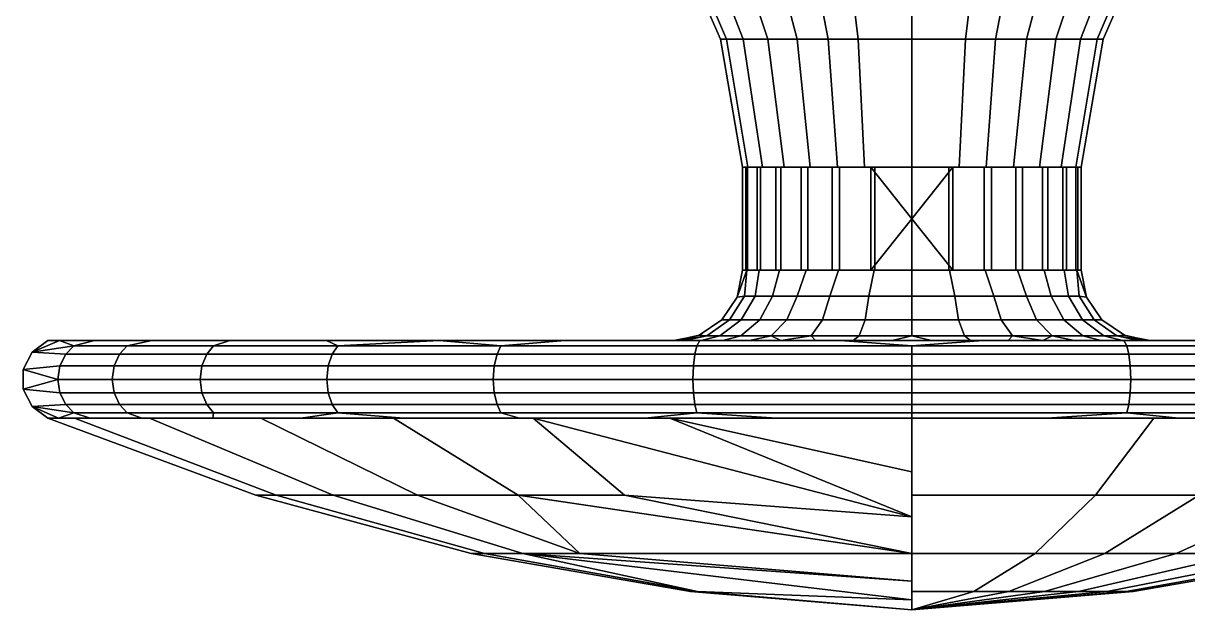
# Model space of a CAD drawing. Extents: x -16 to 16, y -20.9 to 0.1.
# Drawn here: x -15.99 to 4.96, y -20.95 to -10.41 of the extents above; entities that cross this region are included whole.
import ezdxf

# ---------------------------------------------------------------- set-up
doc = ezdxf.new("R2010")
doc.units = 0
doc.header["$MEASUREMENT"] = 0
doc.layers.add('PUXADOR', color=7, linetype='CONTINUOUS')

msp = doc.modelspace()

# ---------------------------------------------------------------- linework, layer by layer
at = {"layer": 'PUXADOR'}
for points in [[(-3.44, -10.693), (-4.411, -8.489), (-4.275, -8.489, -1.086), (-3.334, -10.693, -0.847)], [(-3.334, -10.693, 0.847), (-4.275, -8.489, 1.086), (-4.411, -8.489), (-3.44, -10.693)], [(-3.334, -10.693, -0.847), (-4.275, -8.489, -1.086), (-3.892, -8.489, -2.076), (-3.035, -10.693, -1.619)], [(-3.035, -10.693, 1.619), (-3.892, -8.489, 2.076), (-4.275, -8.489, 1.086), (-3.334, -10.693, 0.847)], [(-3.035, -10.693, -1.619), (-3.892, -8.489, -2.076), (-3.323, -8.489, -2.9), (-2.592, -10.693, -2.262)], [(-2.592, -10.693, 2.262), (-3.323, -8.489, 2.9), (-3.892, -8.489, 2.076), (-3.035, -10.693, 1.619)], [(-2.592, -10.693, -2.262), (-3.323, -8.489, -2.9), (-2.646, -8.489, -3.528), (-2.064, -10.693, -2.752)], [(-2.064, -10.693, 2.752), (-2.646, -8.489, 3.528), (-3.323, -8.489, 2.9), (-2.592, -10.693, 2.262)], [(-2.064, -10.693, -2.752), (-2.646, -8.489, -3.528), (-1.933, -8.489, -3.965), (-1.507, -10.693, -3.092)], [(-1.507, -10.693, 3.092), (-1.933, -8.489, 3.965), (-2.646, -8.489, 3.528), (-2.064, -10.693, 2.752)], [(-1.507, -10.693, -3.092), (-1.933, -8.489, -3.965), (-1.235, -8.489, -4.234), (-0.963, -10.693, -3.302)], [(-0.963, -10.693, 3.302), (-1.235, -8.489, 4.234), (-1.933, -8.489, 3.965), (-1.507, -10.693, 3.092)], [(-0.963, -10.693, -3.302), (-1.235, -8.489, -4.234), (0, -8.489, -4.411), (0, -10.693, -3.44)], [(0, -10.693, 3.44), (0, -8.489, 4.411), (-1.235, -8.489, 4.234), (-0.963, -10.693, 3.302)], [(0.963, -10.693, 3.302), (1.235, -8.489, 4.234), (0, -8.489, 4.411), (0, -10.693, 3.44)], [(0, -10.693, -3.44), (0, -8.489, -4.411), (1.235, -8.489, -4.234), (0.963, -10.693, -3.302)], [(1.507, -10.693, 3.092), (1.933, -8.489, 3.965), (1.235, -8.489, 4.234), (0.963, -10.693, 3.302)], [(0.963, -10.693, -3.302), (1.235, -8.489, -4.234), (1.933, -8.489, -3.965), (1.507, -10.693, -3.092)], [(2.064, -10.693, 2.752), (2.646, -8.489, 3.528), (1.933, -8.489, 3.965), (1.507, -10.693, 3.092)], [(1.507, -10.693, -3.092), (1.933, -8.489, -3.965), (2.646, -8.489, -3.528), (2.064, -10.693, -2.752)], [(2.592, -10.693, 2.262), (3.323, -8.489, 2.9), (2.646, -8.489, 3.528), (2.064, -10.693, 2.752)], [(2.064, -10.693, -2.752), (2.646, -8.489, -3.528), (3.323, -8.489, -2.9), (2.592, -10.693, -2.262)], [(3.035, -10.693, 1.619), (3.892, -8.489, 2.076), (3.323, -8.489, 2.9), (2.592, -10.693, 2.262)], [(2.592, -10.693, -2.262), (3.323, -8.489, -2.9), (3.892, -8.489, -2.076), (3.035, -10.693, -1.619)], [(3.334, -10.693, 0.847), (4.275, -8.489, 1.086), (3.892, -8.489, 2.076), (3.035, -10.693, 1.619)], [(3.035, -10.693, -1.619), (3.892, -8.489, -2.076), (4.275, -8.489, -1.086), (3.334, -10.693, -0.847)], [(3.44, -10.693), (4.411, -8.489), (4.275, -8.489, 1.086), (3.334, -10.693, 0.847)], [(3.334, -10.693, -0.847), (4.275, -8.489, -1.086), (4.411, -8.489), (3.44, -10.693)], [(-3.046, -12.996), (-3.44, -10.693), (-3.334, -10.693, -0.847), (-2.952, -12.996, -0.75)], [(-2.952, -12.996, 0.75), (-3.334, -10.693, 0.847), (-3.44, -10.693), (-3.046, -12.996)], [(-2.952, -12.996, -0.75), (-3.334, -10.693, -0.847), (-3.035, -10.693, -1.619), (-2.687, -12.996, -1.433)], [(-2.687, -12.996, 1.433), (-3.035, -10.693, 1.619), (-3.334, -10.693, 0.847), (-2.952, -12.996, 0.75)], [(-2.687, -12.996, -1.433), (-3.035, -10.693, -1.619), (-2.592, -10.693, -2.262), (-2.295, -12.996, -2.003)], [(-2.295, -12.996, 2.003), (-2.592, -10.693, 2.262), (-3.035, -10.693, 1.619), (-2.687, -12.996, 1.433)], [(-2.295, -12.996, -2.003), (-2.592, -10.693, -2.262), (-2.064, -10.693, -2.752), (-1.827, -12.996, -2.436)], [(-1.827, -12.996, 2.436), (-2.064, -10.693, 2.752), (-2.592, -10.693, 2.262), (-2.295, -12.996, 2.003)], [(-1.827, -12.996, -2.436), (-2.064, -10.693, -2.752), (-1.507, -10.693, -3.092), (-1.335, -12.996, -2.738)], [(-1.335, -12.996, 2.738), (-1.507, -10.693, 3.092), (-2.064, -10.693, 2.752), (-1.827, -12.996, 2.436)], [(-1.335, -12.996, -2.738), (-1.507, -10.693, -3.092), (-0.963, -10.693, -3.302), (-0.853, -12.996, -2.924)], [(-0.853, -12.996, 2.924), (-0.963, -10.693, 3.302), (-1.507, -10.693, 3.092), (-1.335, -12.996, 2.738)], [(-0.853, -12.996, -2.924), (-0.963, -10.693, -3.302), (0, -10.693, -3.44), (0, -12.996, -3.046)], [(0, -12.996, 3.046), (0, -10.693, 3.44), (-0.963, -10.693, 3.302), (-0.853, -12.996, 2.924)], [(0.853, -12.996, 2.924), (0.963, -10.693, 3.302), (0, -10.693, 3.44), (0, -12.996, 3.046)], [(0, -12.996, -3.046), (0, -10.693, -3.44), (0.963, -10.693, -3.302), (0.853, -12.996, -2.924)], [(1.335, -12.996, 2.738), (1.507, -10.693, 3.092), (0.963, -10.693, 3.302), (0.853, -12.996, 2.924)], [(0.853, -12.996, -2.924), (0.963, -10.693, -3.302), (1.507, -10.693, -3.092), (1.335, -12.996, -2.738)], [(1.827, -12.996, 2.436), (2.064, -10.693, 2.752), (1.507, -10.693, 3.092), (1.335, -12.996, 2.738)], [(1.335, -12.996, -2.738), (1.507, -10.693, -3.092), (2.064, -10.693, -2.752), (1.827, -12.996, -2.436)], [(2.295, -12.996, 2.003), (2.592, -10.693, 2.262), (2.064, -10.693, 2.752), (1.827, -12.996, 2.436)], [(1.827, -12.996, -2.436), (2.064, -10.693, -2.752), (2.592, -10.693, -2.262), (2.295, -12.996, -2.003)], [(2.687, -12.996, 1.433), (3.035, -10.693, 1.619), (2.592, -10.693, 2.262), (2.295, -12.996, 2.003)], [(2.295, -12.996, -2.003), (2.592, -10.693, -2.262), (3.035, -10.693, -1.619), (2.687, -12.996, -1.433)], [(2.952, -12.996, 0.75), (3.334, -10.693, 0.847), (3.035, -10.693, 1.619), (2.687, -12.996, 1.433)], [(2.687, -12.996, -1.433), (3.035, -10.693, -1.619), (3.334, -10.693, -0.847), (2.952, -12.996, -0.75)], [(3.046, -12.996), (3.44, -10.693), (3.334, -10.693, 0.847), (2.952, -12.996, 0.75)], [(2.952, -12.996, -0.75), (3.334, -10.693, -0.847), (3.44, -10.693), (3.046, -12.996)], [(-3.045, -12.996, -0.075), (-3.045, -14.848, -0.075), (-2.954, -14.848, -0.74), (-2.954, -12.996, -0.74)], [(-2.987, -12.996, 0.594), (-2.987, -14.848, 0.594), (-3.045, -14.848, -0.075), (-3.045, -12.996, -0.075)], [(-2.784, -12.996, 1.234), (-2.784, -14.848, 1.234), (-2.987, -14.848, 0.594), (-2.987, -12.996, 0.594)], [(-2.954, -12.996, -0.74), (-2.954, -14.848, -0.74), (-2.72, -14.848, -1.369), (-2.72, -12.996, -1.369)], [(-2.446, -12.996, 1.814), (-2.446, -14.848, 1.814), (-2.784, -14.848, 1.234), (-2.784, -12.996, 1.234)], [(-2.72, -12.996, -1.369), (-2.72, -14.848, -1.369), (-2.354, -14.848, -1.932), (-2.354, -12.996, -1.932)], [(-1.989, -12.996, 2.306), (-1.989, -14.848, 2.306), (-2.446, -14.848, 1.814), (-2.446, -12.996, 1.814)], [(-2.354, -12.996, -1.932), (-2.354, -14.848, -1.932), (-1.874, -14.848, -2.401), (-1.874, -12.996, -2.401)], [(-1.436, -12.996, 2.686), (-1.436, -14.848, 2.686), (-1.989, -14.848, 2.306), (-1.989, -12.996, 2.306)], [(-1.874, -12.996, -2.401), (-1.874, -14.848, -2.401), (-1.302, -14.848, -2.753), (-1.302, -12.996, -2.753)], [(-0.74, -12.996, 2.954), (-0.74, -14.848, 2.954), (-1.436, -14.848, 2.686), (-1.436, -12.996, 2.686)], [(-1.302, -12.996, -2.753), (-1.302, -14.848, -2.753), (-0.667, -14.848, -2.972), (-0.667, -12.996, -2.972)], [(0, -12.996, 3.046), (0, -13.922, 3.046), (-0.74, -12.996, 2.954)], [(-0.74, -14.848, 2.954), (-0.74, -12.996, 2.954), (0, -13.922, 3.046)], [(-0.667, -12.996, -2.972), (-0.667, -14.848, -2.972), (0, -14.848, -3.046), (0, -12.996, -3.046)], [(0, -12.996, -3.046), (0, -14.848, -3.046), (0.667, -14.848, -2.972), (0.667, -12.996, -2.972)], [(0.74, -12.996, 2.954), (0, -13.922, 3.046), (0, -12.996, 3.046)], [(0.74, -14.848, 2.954), (0, -13.922, 3.046), (0.74, -12.996, 2.954)], [(0.667, -12.996, -2.972), (0.667, -14.848, -2.972), (1.302, -14.848, -2.753), (1.302, -12.996, -2.753)], [(1.436, -12.996, 2.686), (1.436, -14.848, 2.686), (0.74, -14.848, 2.954), (0.74, -12.996, 2.954)], [(1.302, -12.996, -2.753), (1.302, -14.848, -2.753), (1.874, -14.848, -2.401), (1.874, -12.996, -2.401)], [(1.989, -12.996, 2.306), (1.989, -14.848, 2.306), (1.436, -14.848, 2.686), (1.436, -12.996, 2.686)], [(1.874, -12.996, -2.401), (1.874, -14.848, -2.401), (2.354, -14.848, -1.932), (2.354, -12.996, -1.932)], [(2.446, -12.996, 1.814), (2.446, -14.848, 1.814), (1.989, -14.848, 2.306), (1.989, -12.996, 2.306)], [(2.354, -12.996, -1.932), (2.354, -14.848, -1.932), (2.72, -14.848, -1.369), (2.72, -12.996, -1.369)], [(2.784, -12.996, 1.234), (2.784, -14.848, 1.234), (2.446, -14.848, 1.814), (2.446, -12.996, 1.814)], [(2.72, -12.996, -1.369), (2.72, -14.848, -1.369), (2.954, -14.848, -0.74), (2.954, -12.996, -0.74)], [(2.987, -12.996, 0.594), (2.987, -14.848, 0.594), (2.784, -14.848, 1.234), (2.784, -12.996, 1.234)], [(2.954, -12.996, -0.74), (2.954, -14.848, -0.74), (3.045, -14.848, -0.075), (3.045, -12.996, -0.075)], [(3.045, -12.996, -0.075), (3.045, -14.848, -0.075), (2.987, -14.848, 0.594), (2.987, -12.996, 0.594)], [(0, -13.922, 3.046), (0, -14.848, 3.046), (-0.74, -14.848, 2.954)], [(0, -13.922, 3.046), (0.74, -14.848, 2.954), (0, -14.848, 3.046)], [(-3.009, -15.313, 0.878), (-3.142, -15.332), (-2.969, -14.848, 0.678)], [(-3.046, -14.848), (-2.969, -14.848, 0.678), (-3.142, -15.332)], [(-2.969, -14.848, -0.678), (-2.969, -14.848, -0.678), (-3.142, -15.332), (-3.009, -15.313, -0.878)], [(-3.142, -15.332), (-3.142, -15.332), (-2.969, -14.848, -0.678), (-3.046, -14.848)], [(-2.817, -15.313, 1.374), (-3.009, -15.313, 0.878), (-2.969, -14.848, 0.678), (-2.744, -14.848, 1.321)], [(-2.744, -14.848, -1.321), (-2.969, -14.848, -0.678), (-3.009, -15.313, -0.878), (-2.817, -15.313, -1.374)], [(-2.508, -15.313, 1.881), (-2.817, -15.313, 1.374), (-2.744, -14.848, 1.321), (-2.381, -14.848, 1.899)], [(-2.381, -14.848, -1.899), (-2.744, -14.848, -1.321), (-2.817, -15.313, -1.374), (-2.508, -15.313, -1.881)], [(-2.061, -15.313, 2.362), (-2.508, -15.313, 1.881), (-2.381, -14.848, 1.899), (-1.899, -14.848, 2.381)], [(-1.899, -14.848, -2.381), (-2.381, -14.848, -1.899), (-2.508, -15.313, -1.881), (-2.061, -15.313, -2.362)], [(-1.899, -14.848, 2.381), (-1.321, -14.848, 2.744), (-1.475, -15.313, 2.766), (-2.061, -15.313, 2.362)], [(-2.061, -15.313, -2.362), (-1.475, -15.313, -2.766), (-1.321, -14.848, -2.744), (-1.899, -14.848, -2.381)], [(-0.772, -15.313, 3.038), (-1.475, -15.313, 2.766), (-1.321, -14.848, 2.744), (-0.678, -14.848, 2.969)], [(-0.678, -14.848, -2.969), (-1.321, -14.848, -2.744), (-1.475, -15.313, -2.766), (-0.772, -15.313, -3.038)], [(0, -15.313, 3.134), (-0.772, -15.313, 3.038), (-0.678, -14.848, 2.969), (0, -14.848, 3.046)], [(0, -14.848, -3.046), (-0.678, -14.848, -2.969), (-0.772, -15.313, -3.038), (0, -15.313, -3.134)], [(0.772, -15.313, 3.038), (0, -15.313, 3.134), (0, -14.848, 3.046), (0.678, -14.848, 2.969)], [(0.678, -14.848, -2.969), (0, -14.848, -3.046), (0, -15.313, -3.134), (0.772, -15.313, -3.038)], [(1.475, -15.313, 2.766), (0.772, -15.313, 3.038), (0.678, -14.848, 2.969), (1.321, -14.848, 2.744)], [(1.321, -14.848, -2.744), (0.678, -14.848, -2.969), (0.772, -15.313, -3.038), (1.475, -15.313, -2.766)], [(2.061, -15.313, 2.362), (1.475, -15.313, 2.766), (1.321, -14.848, 2.744), (1.899, -14.848, 2.381)], [(1.899, -14.848, -2.381), (1.321, -14.848, -2.744), (1.475, -15.313, -2.766), (2.061, -15.313, -2.362)], [(2.508, -15.313, 1.881), (2.061, -15.313, 2.362), (1.899, -14.848, 2.381), (2.381, -14.848, 1.899)], [(2.381, -14.848, -1.899), (1.899, -14.848, -2.381), (2.061, -15.313, -2.362), (2.508, -15.313, -1.881)], [(2.817, -15.313, 1.374), (2.508, -15.313, 1.881), (2.381, -14.848, 1.899), (2.744, -14.848, 1.321)], [(2.744, -14.848, -1.321), (2.381, -14.848, -1.899), (2.508, -15.313, -1.881), (2.817, -15.313, -1.374)], [(3.009, -15.313, 0.878), (2.817, -15.313, 1.374), (2.744, -14.848, 1.321), (2.969, -14.848, 0.678)], [(2.969, -14.848, -0.678), (2.744, -14.848, -1.321), (2.817, -15.313, -1.374), (3.009, -15.313, -0.878)], [(2.969, -14.848, 0.678), (3.046, -14.848), (3.142, -15.332)], [(3.009, -15.313, 0.878), (2.969, -14.848, 0.678), (3.142, -15.332)], [(3.142, -15.332), (3.142, -15.332), (3.046, -14.848), (2.969, -14.848, -0.678)], [(3.142, -15.332), (3.142, -15.332), (2.969, -14.848, -0.678), (3.009, -15.313, -0.878)], [(-3.416, -15.742), (-3.142, -15.332), (-3.009, -15.313, 0.878), (-3.279, -15.742, 0.956)], [(-3.279, -15.742, -0.956), (-3.009, -15.313, -0.878), (-3.142, -15.332), (-3.416, -15.742)], [(-2.817, -15.313, 1.374), (-3.071, -15.742, 1.497), (-3.279, -15.742, 0.956), (-3.009, -15.313, 0.878)], [(-3.009, -15.313, -0.878), (-3.279, -15.742, -0.956), (-3.071, -15.742, -1.497), (-2.817, -15.313, -1.374)], [(-2.508, -15.313, 1.881), (-2.733, -15.742, 2.05), (-3.071, -15.742, 1.497), (-2.817, -15.313, 1.374)], [(-2.817, -15.313, -1.374), (-3.071, -15.742, -1.497), (-2.733, -15.742, -2.05), (-2.508, -15.313, -1.881)], [(-2.061, -15.313, 2.362), (-2.246, -15.742, 2.574), (-2.733, -15.742, 2.05), (-2.508, -15.313, 1.881)], [(-2.508, -15.313, -1.881), (-2.733, -15.742, -2.05), (-2.246, -15.742, -2.574), (-2.061, -15.313, -2.362)], [(-1.475, -15.313, 2.766), (-1.608, -15.742, 3.014), (-2.246, -15.742, 2.574), (-2.061, -15.313, 2.362)], [(-2.061, -15.313, -2.362), (-2.246, -15.742, -2.574), (-1.608, -15.742, -3.014), (-1.475, -15.313, -2.766)], [(-0.772, -15.313, 3.038), (-0.841, -15.742, 3.311), (-1.608, -15.742, 3.014), (-1.475, -15.313, 2.766)], [(-1.475, -15.313, -2.766), (-1.608, -15.742, -3.014), (-0.841, -15.742, -3.311), (-0.772, -15.313, -3.038)], [(0, -15.313, 3.134), (0, -15.742, 3.416), (-0.841, -15.742, 3.311), (-0.772, -15.313, 3.038)], [(-0.772, -15.313, -3.038), (-0.841, -15.742, -3.311), (0, -15.742, -3.416), (0, -15.313, -3.134)], [(0.772, -15.313, 3.038), (0.841, -15.742, 3.311), (0, -15.742, 3.416), (0, -15.313, 3.134)], [(0, -15.313, -3.134), (0, -15.742, -3.416), (0.841, -15.742, -3.311), (0.772, -15.313, -3.038)], [(1.475, -15.313, 2.766), (1.608, -15.742, 3.014), (0.841, -15.742, 3.311), (0.772, -15.313, 3.038)], [(0.772, -15.313, -3.038), (0.841, -15.742, -3.311), (1.608, -15.742, -3.014), (1.475, -15.313, -2.766)], [(2.061, -15.313, 2.362), (2.246, -15.742, 2.574), (1.608, -15.742, 3.014), (1.475, -15.313, 2.766)], [(1.475, -15.313, -2.766), (1.608, -15.742, -3.014), (2.246, -15.742, -2.574), (2.061, -15.313, -2.362)], [(2.508, -15.313, 1.881), (2.733, -15.742, 2.05), (2.246, -15.742, 2.574), (2.061, -15.313, 2.362)], [(2.061, -15.313, -2.362), (2.246, -15.742, -2.574), (2.733, -15.742, -2.05), (2.508, -15.313, -1.881)], [(2.817, -15.313, 1.374), (3.071, -15.742, 1.497), (2.733, -15.742, 2.05), (2.508, -15.313, 1.881)], [(2.508, -15.313, -1.881), (2.733, -15.742, -2.05), (3.071, -15.742, -1.497), (2.817, -15.313, -1.374)], [(3.009, -15.313, 0.878), (3.279, -15.742, 0.956), (3.071, -15.742, 1.497), (2.817, -15.313, 1.374)], [(2.817, -15.313, -1.374), (3.071, -15.742, -1.497), (3.279, -15.742, -0.956), (3.009, -15.313, -0.878)], [(3.142, -15.332), (3.416, -15.742), (3.279, -15.742, 0.956), (3.009, -15.313, 0.878)], [(3.009, -15.313, -0.878), (3.279, -15.742, -0.956), (3.416, -15.742), (3.142, -15.332)], [(-3.826, -16.016), (-3.416, -15.742), (-3.279, -15.742, 0.956), (-3.691, -16.024, 1.077)], [(-3.691, -16.024, -1.077), (-3.279, -15.742, -0.956), (-3.416, -15.742), (-3.826, -16.016)], [(-3.071, -15.742, 1.497), (-3.456, -16.024, 1.685), (-3.691, -16.024, 1.077), (-3.279, -15.742, 0.956)], [(-3.279, -15.742, -0.956), (-3.691, -16.024, -1.077), (-3.456, -16.024, -1.685), (-3.071, -15.742, -1.497)], [(-2.733, -15.742, 2.05), (-3.076, -16.024, 2.307), (-3.456, -16.024, 1.685), (-3.071, -15.742, 1.497)], [(-3.071, -15.742, -1.497), (-3.456, -16.024, -1.685), (-3.076, -16.024, -2.307), (-2.733, -15.742, -2.05)], [(-2.246, -15.742, 2.574), (-2.528, -16.024, 2.897), (-3.076, -16.024, 2.307), (-2.733, -15.742, 2.05)], [(-2.733, -15.742, -2.05), (-3.076, -16.024, -2.307), (-2.528, -16.024, -2.897), (-2.246, -15.742, -2.574)], [(-1.608, -15.742, 3.014), (-1.809, -16.024, 3.392), (-2.528, -16.024, 2.897), (-2.246, -15.742, 2.574)], [(-2.246, -15.742, -2.574), (-2.528, -16.024, -2.897), (-1.809, -16.024, -3.392), (-1.608, -15.742, -3.014)], [(-0.841, -15.742, 3.311), (-0.946, -16.024, 3.727), (-1.809, -16.024, 3.392), (-1.608, -15.742, 3.014)], [(-1.608, -15.742, -3.014), (-1.809, -16.024, -3.392), (-0.946, -16.024, -3.727), (-0.841, -15.742, -3.311)], [(0, -15.742, 3.416), (0, -16.024, 3.845), (-0.946, -16.024, 3.727), (-0.841, -15.742, 3.311)], [(-0.841, -15.742, -3.311), (-0.946, -16.024, -3.727), (0, -16.024, -3.845), (0, -15.742, -3.416)], [(0.841, -15.742, 3.311), (0.946, -16.024, 3.727), (0, -16.024, 3.845), (0, -15.742, 3.416)], [(0, -15.742, -3.416), (0, -16.024, -3.845), (0.946, -16.024, -3.727), (0.841, -15.742, -3.311)], [(1.608, -15.742, 3.014), (1.809, -16.024, 3.392), (0.946, -16.024, 3.727), (0.841, -15.742, 3.311)], [(0.841, -15.742, -3.311), (0.946, -16.024, -3.727), (1.809, -16.024, -3.392), (1.608, -15.742, -3.014)], [(2.246, -15.742, 2.574), (2.528, -16.024, 2.897), (1.809, -16.024, 3.392), (1.608, -15.742, 3.014)], [(1.608, -15.742, -3.014), (1.809, -16.024, -3.392), (2.528, -16.024, -2.897), (2.246, -15.742, -2.574)], [(2.733, -15.742, 2.05), (3.076, -16.024, 2.307), (2.528, -16.024, 2.897), (2.246, -15.742, 2.574)], [(2.246, -15.742, -2.574), (2.528, -16.024, -2.897), (3.076, -16.024, -2.307), (2.733, -15.742, -2.05)], [(3.071, -15.742, 1.497), (3.456, -16.024, 1.685), (3.076, -16.024, 2.307), (2.733, -15.742, 2.05)], [(2.733, -15.742, -2.05), (3.076, -16.024, -2.307), (3.456, -16.024, -1.685), (3.071, -15.742, -1.497)], [(3.279, -15.742, 0.956), (3.691, -16.024, 1.077), (3.456, -16.024, 1.685), (3.071, -15.742, 1.497)], [(3.071, -15.742, -1.497), (3.456, -16.024, -1.685), (3.691, -16.024, -1.077), (3.279, -15.742, -0.956)], [(3.691, -16.024, 1.077), (3.279, -15.742, 0.956), (3.416, -15.742), (3.826, -16.016)], [(3.826, -16.016), (3.416, -15.742), (3.279, -15.742, -0.956), (3.691, -16.024, -1.077)], [(-15.829, -16.32), (-15.546, -16.112), (-15.334, -16.112, -2.559)], [(-15.334, -16.112, -2.559), (-15.08, -16.206, -4.398), (-15.829, -16.32)], [(-15.829, -16.32), (-15.334, -16.112, 2.559), (-15.546, -16.112)], [(-15.334, -16.112, 2.559), (-15.829, -16.32), (-15.08, -16.206, 4.398)], [(-15.546, -16.112), (-11.8, -16.112), (-15.282, -16.112, -2.857)], [(-15.282, -16.112, 2.857), (-11.8, -16.112), (-15.546, -16.112)], [(-15.08, -16.206, -4.398), (-15.334, -16.112, -2.559), (-14.704, -16.112, -5.048)], [(-14.704, -16.112, 5.048), (-15.334, -16.112, 2.559), (-15.08, -16.206, 4.398)], [(-11.8, -16.112, -3.933), (-15.282, -16.112, -2.857), (-11.8, -16.112)], [(-15.282, -16.112, -2.857), (-11.8, -16.112, -3.933), (-14.497, -16.112, -5.616)], [(-14.497, -16.112, 5.616), (-11.8, -16.112, 3.933), (-15.282, -16.112, 2.857)], [(-11.8, -16.112, 3.933), (-11.8, -16.112), (-15.282, -16.112, 2.857)], [(-14.704, -16.112, -5.048), (-13.673, -16.112, -7.399), (-14.12, -16.206, -6.883), (-15.08, -16.206, -4.398)], [(-13.673, -16.112, 7.399), (-14.704, -16.112, 5.048), (-15.08, -16.206, 4.398), (-14.12, -16.206, 6.883)], [(-14.497, -16.112, -5.616), (-11.8, -16.112, -7.866), (-13.218, -16.112, -8.184)], [(-11.8, -16.112, -3.933), (-11.8, -16.112, -7.866), (-14.497, -16.112, -5.616)], [(-14.497, -16.112, 5.616), (-11.8, -16.112, 7.866), (-11.8, -16.112, 3.933)], [(-14.497, -16.112, 5.616), (-13.218, -16.112, 8.184), (-11.8, -16.112, 7.866)], [(-13.673, -16.112, -7.399), (-12.268, -16.112, -9.549), (-12.567, -16.206, -9.425), (-14.12, -16.206, -6.883)], [(-12.268, -16.112, 9.549), (-13.673, -16.112, 7.399), (-14.12, -16.206, 6.883), (-12.567, -16.206, 9.425)], [(-11.489, -16.112, -10.474), (-13.218, -16.112, -8.184), (-11.8, -16.112, -7.866)], [(-13.218, -16.112, 8.184), (-11.489, -16.112, 10.474), (-11.8, -16.112, 7.866)], [(-12.268, -16.112, -9.549), (-10.529, -16.112, -11.438), (-10.329, -16.206, -11.835), (-12.567, -16.206, -9.425)], [(-10.529, -16.112, 11.438), (-12.268, -16.112, 9.549), (-12.567, -16.206, 9.425), (-10.329, -16.206, 11.835)], [(-11.8, -16.112, -3.933), (-7.866, -16.112, -3.933), (-7.866, -16.112, -7.866), (-11.8, -16.112, -7.866)], [(-11.8, -16.112), (-7.866, -16.112), (-7.866, -16.112, -3.933), (-11.8, -16.112, -3.933)], [(-11.8, -16.112, 3.933), (-7.866, -16.112, 3.933), (-7.866, -16.112), (-11.8, -16.112)], [(-11.8, -16.112, 7.866), (-7.866, -16.112, 7.866), (-7.866, -16.112, 3.933), (-11.8, -16.112, 3.933)], [(-7.866, -16.112, -7.866), (-11.489, -16.112, -10.474), (-11.8, -16.112, -7.866)], [(-11.489, -16.112, 10.474), (-7.866, -16.112, 7.866), (-11.8, -16.112, 7.866)], [(-7.866, -16.112, -7.866), (-7.866, -16.112, -11.8), (-11.489, -16.112, -10.474)], [(-11.489, -16.112, -10.474), (-7.866, -16.112, -11.8), (-9.369, -16.112, -12.406)], [(-11.489, -16.112, 10.474), (-9.369, -16.112, 12.406), (-7.866, -16.112, 11.8)], [(-7.866, -16.112, 7.866), (-11.489, -16.112, 10.474), (-7.866, -16.112, 11.8)], [(-10.329, -16.206, -11.835), (-10.529, -16.112, -11.438), (-8.503, -16.112, -13.015)], [(-10.329, -16.206, 11.835), (-8.503, -16.112, 13.015), (-10.529, -16.112, 11.438)], [(-8.503, -16.112, -13.015), (-7.392, -16.206, -13.86), (-10.329, -16.206, -11.835)], [(-8.503, -16.112, 13.015), (-10.329, -16.206, 11.835), (-7.392, -16.206, 13.86)], [(-9.369, -16.112, -12.406), (-7.866, -16.112, -11.8), (-6.93, -16.112, -13.917)], [(-9.369, -16.112, 12.406), (-6.93, -16.112, 13.917), (-7.866, -16.112, 11.8)], [(-7.392, -16.206, -13.86), (-8.503, -16.112, -13.015), (-6.245, -16.112, -14.237)], [(-6.245, -16.112, 14.237), (-8.503, -16.112, 13.015), (-7.392, -16.206, 13.86)], [(-7.866, -16.112, -7.866), (-3.933, -16.112, -7.866), (-3.933, -16.112, -11.8), (-7.866, -16.112, -11.8)], [(-7.866, -16.112, -3.933), (-3.933, -16.112, -3.933), (-3.933, -16.112, -7.866), (-7.866, -16.112, -7.866)], [(-7.866, -16.112, 7.866), (-3.933, -16.112, 7.866), (-3.933, -16.112, 3.933), (-7.866, -16.112, 3.933)], [(-7.866, -16.112, 11.8), (-3.933, -16.112, 11.8), (-3.933, -16.112, 7.866), (-7.866, -16.112, 7.866)], [(-3.933, -16.112, -11.8), (-6.93, -16.112, -13.917), (-7.866, -16.112, -11.8)], [(-7.866, -16.112, -3.933), (-3.884, -16.112, -1.87), (-3.933, -16.112, -3.933)], [(-3.884, -16.112, -1.87), (-7.866, -16.112, -3.933), (-7.866, -16.112)], [(-4.31, -16.112), (-3.884, -16.112, -1.87), (-7.866, -16.112)], [(-7.866, -16.112, 3.933), (-3.933, -16.112, 3.933), (-3.884, -16.112, 1.87)], [(-4.31, -16.112), (-7.866, -16.112), (-3.884, -16.112, 1.87)], [(-7.866, -16.112, 3.933), (-3.884, -16.112, 1.87), (-7.866, -16.112)], [(-7.866, -16.112, 11.8), (-6.93, -16.112, 13.917), (-3.933, -16.112, 11.8)], [(-6.245, -16.112, -14.237), (-3.816, -16.112, -15.071), (-3.867, -16.206, -15.225), (-7.392, -16.206, -13.86)], [(-3.816, -16.112, 15.071), (-6.245, -16.112, 14.237), (-7.392, -16.206, 13.86), (-3.867, -16.206, 15.225)], [(-4.254, -16.112, -14.953), (-6.93, -16.112, -13.917), (-3.933, -16.112, -11.8)], [(-4.254, -16.112, 14.953), (-3.933, -16.112, 11.8), (-6.93, -16.112, 13.917)], [(-3.826, -16.016), (-4.252, -16.112, 0.709), (-4.31, -16.112)], [(-4.254, -16.112, -14.953), (-3.933, -16.112, -11.8), (-1.434, -16.112, -15.48)], [(-1.434, -16.112, 15.48), (-3.933, -16.112, 11.8), (-4.254, -16.112, 14.953)], [(-3.826, -16.016), (-3.691, -16.024, 1.077), (-4.252, -16.112, 0.709)], [(-4.077, -16.112, 1.4), (-4.252, -16.112, 0.709), (-3.691, -16.024, 1.077)], [(-3.791, -16.112, 2.052), (-4.077, -16.112, 1.4), (-3.691, -16.024, 1.077), (-3.456, -16.024, 1.685)], [(-3.933, -16.112, -7.866), (0, -16.112, -7.866), (0, -16.112, -11.8), (-3.933, -16.112, -11.8)], [(-3.933, -16.112, 11.8), (0, -16.112, 11.8), (0, -16.112, 7.866), (-3.933, -16.112, 7.866)], [(-3.933, -16.112, -3.933), (-2.687, -16.112, -3.37), (-0.959, -16.112, -4.202)], [(-3.933, -16.112, -3.933), (-3.884, -16.112, -1.87), (-2.687, -16.112, -3.37)], [(-0.959, -16.112, -4.202), (-3.933, -16.112, -7.866), (-3.933, -16.112, -3.933)], [(-0.959, -16.112, -4.202), (0, -16.112, -7.866), (-3.933, -16.112, -7.866)], [(-3.933, -16.112, 3.933), (-0.959, -16.112, 4.202), (-2.687, -16.112, 3.37)], [(-2.687, -16.112, 3.37), (-3.884, -16.112, 1.87), (-3.933, -16.112, 3.933)], [(-3.933, -16.112, 7.866), (-0.959, -16.112, 4.202), (-3.933, -16.112, 3.933)], [(-1.434, -16.112, 15.48), (0, -16.112, 11.8), (-3.933, -16.112, 11.8)], [(-3.933, -16.112, 7.866), (0, -16.112, 7.866), (-0.959, -16.112, 4.202)], [(-3.933, -16.112, -11.8), (0, -16.112, -11.8), (-1.434, -16.112, -15.48)], [(-3.816, -16.112, -15.071), (-1.284, -16.112, -15.493), (0, -16.206, -15.708), (-3.867, -16.206, -15.225)], [(-1.284, -16.112, 15.493), (-3.816, -16.112, 15.071), (-3.867, -16.206, 15.225), (0, -16.206, 15.708)], [(-3.402, -16.112, 2.647), (-3.791, -16.112, 2.052), (-3.456, -16.024, 1.685), (-3.076, -16.024, 2.307)], [(-2.919, -16.112, 3.171), (-3.402, -16.112, 2.647), (-3.076, -16.024, 2.307), (-2.528, -16.024, 2.897)], [(-2.358, -16.112, 3.609), (-2.919, -16.112, 3.171), (-2.528, -16.024, 2.897)], [(-2.528, -16.024, 2.897), (-1.809, -16.024, 3.392), (-2.358, -16.112, 3.609)], [(-1.809, -16.024, 3.392), (-1.731, -16.112, 3.947), (-2.358, -16.112, 3.609)], [(-1.058, -16.112, 4.178), (-1.731, -16.112, 3.947), (-1.809, -16.024, 3.392), (-0.946, -16.024, 3.727)], [(-1.434, -16.112, -15.48), (0, -16.112, -11.8), (1.434, -16.112, -15.48)], [(1.434, -16.112, 15.48), (0, -16.112, 11.8), (-1.434, -16.112, 15.48)], [(0, -16.206, -15.708), (-1.284, -16.112, -15.493), (1.284, -16.112, -15.493)], [(0, -16.206, 15.708), (1.284, -16.112, 15.493), (-1.284, -16.112, 15.493)], [(-0.356, -16.112, 4.296), (-1.058, -16.112, 4.178), (-0.946, -16.024, 3.727), (0, -16.024, 3.845)], [(0, -16.112, -7.866), (-0.959, -16.112, -4.202), (0.959, -16.112, -4.202)], [(-0.959, -16.112, 4.202), (0, -16.112, 7.866), (0.959, -16.112, 4.202)], [(0.356, -16.112, 4.296), (-0.356, -16.112, 4.296), (0, -16.024, 3.845)], [(1.058, -16.112, 4.178), (0.356, -16.112, 4.296), (0, -16.024, 3.845), (0.946, -16.024, 3.727)], [(0, -16.112, -7.866), (3.933, -16.112, -7.866), (3.933, -16.112, -11.8), (0, -16.112, -11.8)], [(0, -16.112, 11.8), (3.933, -16.112, 11.8), (3.933, -16.112, 7.866), (0, -16.112, 7.866)], [(0, -16.112, -11.8), (3.933, -16.112, -11.8), (1.434, -16.112, -15.48)], [(0, -16.112, -7.866), (0.959, -16.112, -4.202), (3.933, -16.112, -7.866)], [(0, -16.112, 11.8), (1.434, -16.112, 15.48), (3.933, -16.112, 11.8)], [(3.933, -16.112, 7.866), (0.959, -16.112, 4.202), (0, -16.112, 7.866)], [(1.284, -16.112, -15.493), (3.816, -16.112, -15.071), (3.867, -16.206, -15.225), (0, -16.206, -15.708)], [(3.816, -16.112, 15.071), (1.284, -16.112, 15.493), (0, -16.206, 15.708), (3.867, -16.206, 15.225)], [(1.731, -16.112, 3.947), (1.058, -16.112, 4.178), (0.946, -16.024, 3.727), (1.809, -16.024, 3.392)], [(3.933, -16.112, -7.866), (0.959, -16.112, -4.202), (3.933, -16.112, -3.933)], [(2.687, -16.112, -3.37), (3.933, -16.112, -3.933), (0.959, -16.112, -4.202)], [(3.933, -16.112, 3.933), (2.687, -16.112, 3.37), (0.959, -16.112, 4.202)], [(3.933, -16.112, 7.866), (3.933, -16.112, 3.933), (0.959, -16.112, 4.202)], [(4.254, -16.112, -14.953), (1.434, -16.112, -15.48), (3.933, -16.112, -11.8)], [(4.254, -16.112, 14.953), (3.933, -16.112, 11.8), (1.434, -16.112, 15.48)], [(1.809, -16.024, 3.392), (2.358, -16.112, 3.609), (1.731, -16.112, 3.947)], [(1.809, -16.024, 3.392), (2.528, -16.024, 2.897), (2.358, -16.112, 3.609)], [(2.919, -16.112, 3.171), (2.358, -16.112, 3.609), (2.528, -16.024, 2.897)], [(3.402, -16.112, 2.647), (2.919, -16.112, 3.171), (2.528, -16.024, 2.897), (3.076, -16.024, 2.307)], [(3.884, -16.112, -1.87), (3.933, -16.112, -3.933), (2.687, -16.112, -3.37)], [(3.933, -16.112, 3.933), (3.884, -16.112, 1.87), (2.687, -16.112, 3.37)], [(3.791, -16.112, 2.052), (3.402, -16.112, 2.647), (3.076, -16.024, 2.307), (3.456, -16.024, 1.685)], [(4.077, -16.112, 1.4), (3.791, -16.112, 2.052), (3.456, -16.024, 1.685), (3.691, -16.024, 1.077)], [(4.252, -16.112, 0.709), (3.691, -16.024, 1.077), (3.826, -16.016)], [(4.077, -16.112, 1.4), (3.691, -16.024, 1.077), (4.252, -16.112, 0.709)], [(3.816, -16.112, -15.071), (6.245, -16.112, -14.237), (7.392, -16.206, -13.86), (3.867, -16.206, -15.225)], [(6.245, -16.112, 14.237), (3.816, -16.112, 15.071), (3.867, -16.206, 15.225), (7.392, -16.206, 13.86)], [(3.826, -16.016), (4.31, -16.112), (4.252, -16.112, 0.709)], [(3.933, -16.112, -3.933), (3.884, -16.112, -1.87), (7.866, -16.112, -3.933)], [(3.884, -16.112, -1.87), (7.866, -16.112), (7.866, -16.112, -3.933)], [(3.884, -16.112, 1.87), (7.866, -16.112, 3.933), (7.866, -16.112)], [(3.933, -16.112, 3.933), (7.866, -16.112, 3.933), (3.884, -16.112, 1.87)], [(3.884, -16.112, 1.87), (7.866, -16.112), (4.31, -16.112)], [(4.31, -16.112), (7.866, -16.112), (3.884, -16.112, -1.87)], [(3.933, -16.112, -7.866), (7.866, -16.112, -7.866), (7.866, -16.112, -11.8), (3.933, -16.112, -11.8)], [(3.933, -16.112, -3.933), (7.866, -16.112, -3.933), (7.866, -16.112, -7.866), (3.933, -16.112, -7.866)], [(3.933, -16.112, 7.866), (7.866, -16.112, 7.866), (7.866, -16.112, 3.933), (3.933, -16.112, 3.933)], [(3.933, -16.112, 11.8), (7.866, -16.112, 11.8), (7.866, -16.112, 7.866), (3.933, -16.112, 7.866)], [(3.933, -16.112, -11.8), (6.93, -16.112, -13.917), (4.254, -16.112, -14.953)], [(7.866, -16.112, -11.8), (6.93, -16.112, -13.917), (3.933, -16.112, -11.8)], [(4.254, -16.112, 14.953), (6.93, -16.112, 13.917), (3.933, -16.112, 11.8)], [(7.866, -16.112, 11.8), (3.933, -16.112, 11.8), (6.93, -16.112, 13.917)], [(-15.987, -16.633), (-15.829, -16.32), (-15.224, -16.357, -4.44), (-15.329, -16.565, -4.471)], [(-15.329, -16.565, 4.471), (-15.224, -16.357, 4.44), (-15.829, -16.32), (-15.987, -16.633)], [(-15.829, -16.32), (-15.08, -16.206, -4.398), (-15.224, -16.357, -4.44)], [(-15.224, -16.357, 4.44), (-15.08, -16.206, 4.398), (-15.829, -16.32)], [(-15.224, -16.357, -4.44), (-15.08, -16.206, -4.398), (-14.12, -16.206, -6.883), (-14.255, -16.357, -6.949)], [(-14.255, -16.357, 6.949), (-14.12, -16.206, 6.883), (-15.08, -16.206, 4.398), (-15.224, -16.357, 4.44)], [(-14.255, -16.357, -6.949), (-14.12, -16.206, -6.883), (-12.567, -16.206, -9.425), (-12.687, -16.357, -9.515)], [(-12.687, -16.357, 9.515), (-12.567, -16.206, 9.425), (-14.12, -16.206, 6.883), (-14.255, -16.357, 6.949)], [(-12.687, -16.357, -9.515), (-12.567, -16.206, -9.425), (-10.329, -16.206, -11.835), (-10.427, -16.357, -11.948)], [(-10.427, -16.357, 11.948), (-10.329, -16.206, 11.835), (-12.567, -16.206, 9.425), (-12.687, -16.357, 9.515)], [(-10.427, -16.357, -11.948), (-10.329, -16.206, -11.835), (-7.392, -16.206, -13.86), (-7.463, -16.357, -13.993)], [(-7.463, -16.357, 13.993), (-7.392, -16.206, 13.86), (-10.329, -16.206, 11.835), (-10.427, -16.357, 11.948)], [(-7.463, -16.357, -13.993), (-7.392, -16.206, -13.86), (-3.867, -16.206, -15.225), (-3.904, -16.357, -15.37)], [(-3.904, -16.357, 15.37), (-3.867, -16.206, 15.225), (-7.392, -16.206, 13.86), (-7.463, -16.357, 13.993)], [(-3.904, -16.357, -15.37), (-3.867, -16.206, -15.225), (0, -16.206, -15.708), (0, -16.357, -15.858)], [(0, -16.357, 15.858), (0, -16.206, 15.708), (-3.867, -16.206, 15.225), (-3.904, -16.357, 15.37)], [(0, -16.357, -15.858), (0, -16.206, -15.708), (3.867, -16.206, -15.225), (3.904, -16.357, -15.37)], [(3.904, -16.357, 15.37), (3.867, -16.206, 15.225), (0, -16.206, 15.708), (0, -16.357, 15.858)], [(3.904, -16.357, -15.37), (3.867, -16.206, -15.225), (7.392, -16.206, -13.86), (7.463, -16.357, -13.993)], [(7.463, -16.357, 13.993), (7.392, -16.206, 13.86), (3.867, -16.206, 15.225), (3.904, -16.357, 15.37)], [(-15.329, -16.565, -4.471), (-15.224, -16.357, -4.44), (-14.255, -16.357, -6.949), (-14.353, -16.565, -6.997)], [(-14.353, -16.565, 6.997), (-14.255, -16.357, 6.949), (-15.224, -16.357, 4.44), (-15.329, -16.565, 4.471)], [(-14.353, -16.565, -6.997), (-14.255, -16.357, -6.949), (-12.687, -16.357, -9.515), (-12.774, -16.565, -9.58)], [(-12.774, -16.565, 9.58), (-12.687, -16.357, 9.515), (-14.255, -16.357, 6.949), (-14.353, -16.565, 6.997)], [(-12.774, -16.565, -9.58), (-12.687, -16.357, -9.515), (-10.427, -16.357, -11.948), (-10.499, -16.565, -12.03)], [(-10.499, -16.565, 12.03), (-10.427, -16.357, 11.948), (-12.687, -16.357, 9.515), (-12.774, -16.565, 9.58)], [(-10.499, -16.565, -12.03), (-10.427, -16.357, -11.948), (-7.463, -16.357, -13.993), (-7.514, -16.565, -14.089)], [(-7.514, -16.565, 14.089), (-7.463, -16.357, 13.993), (-10.427, -16.357, 11.948), (-10.499, -16.565, 12.03)], [(-7.514, -16.565, -14.089), (-7.463, -16.357, -13.993), (-3.904, -16.357, -15.37), (-3.93, -16.565, -15.476)], [(-3.93, -16.565, 15.476), (-3.904, -16.357, 15.37), (-7.463, -16.357, 13.993), (-7.514, -16.565, 14.089)], [(-3.93, -16.565, -15.476), (-3.904, -16.357, -15.37), (0, -16.357, -15.858), (0, -16.565, -15.967)], [(0, -16.565, 15.967), (0, -16.357, 15.858), (-3.904, -16.357, 15.37), (-3.93, -16.565, 15.476)], [(0, -16.565, -15.967), (0, -16.357, -15.858), (3.904, -16.357, -15.37), (3.93, -16.565, -15.476)], [(3.93, -16.565, 15.476), (3.904, -16.357, 15.37), (0, -16.357, 15.858), (0, -16.565, 15.967)], [(3.93, -16.565, -15.476), (3.904, -16.357, -15.37), (7.463, -16.357, -13.993), (7.514, -16.565, -14.089)], [(7.514, -16.565, 14.089), (7.463, -16.357, 13.993), (3.904, -16.357, 15.37), (3.93, -16.565, 15.476)], [(-15.329, -16.565, -4.471), (-15.368, -16.809, -4.482), (-15.987, -16.633)], [(-15.368, -16.809, 4.482), (-15.329, -16.565, 4.471), (-15.987, -16.633)], [(-15.987, -16.633), (-15.368, -16.809, -4.482), (-15.987, -16.984)], [(-15.368, -16.809, 4.482), (-15.987, -16.633), (-15.987, -16.984)], [(-15.368, -16.809, -4.482), (-15.329, -16.565, -4.471), (-14.353, -16.565, -6.997), (-14.389, -16.809, -7.015)], [(-14.389, -16.809, 7.015), (-14.353, -16.565, 6.997), (-15.329, -16.565, 4.471), (-15.368, -16.809, 4.482)], [(-14.389, -16.809, -7.015), (-14.353, -16.565, -6.997), (-12.774, -16.565, -9.58), (-12.806, -16.809, -9.605)], [(-12.806, -16.809, 9.605), (-12.774, -16.565, 9.58), (-14.353, -16.565, 6.997), (-14.389, -16.809, 7.015)], [(-12.806, -16.809, -9.605), (-12.774, -16.565, -9.58), (-10.499, -16.565, -12.03), (-10.526, -16.809, -12.061)], [(-10.526, -16.809, 12.061), (-10.499, -16.565, 12.03), (-12.774, -16.565, 9.58), (-12.806, -16.809, 9.605)], [(-10.526, -16.809, -12.061), (-10.499, -16.565, -12.03), (-7.514, -16.565, -14.089), (-7.533, -16.809, -14.125)], [(-7.533, -16.809, 14.125), (-7.514, -16.565, 14.089), (-10.499, -16.565, 12.03), (-10.526, -16.809, 12.061)], [(-7.533, -16.809, -14.125), (-7.514, -16.565, -14.089), (-3.93, -16.565, -15.476), (-3.94, -16.809, -15.515)], [(-3.94, -16.809, 15.515), (-3.93, -16.565, 15.476), (-7.514, -16.565, 14.089), (-7.533, -16.809, 14.125)], [(-3.94, -16.809, -15.515), (-3.93, -16.565, -15.476), (0, -16.565, -15.967), (0, -16.809, -16.008)], [(0, -16.809, 16.008), (0, -16.565, 15.967), (-3.93, -16.565, 15.476), (-3.94, -16.809, 15.515)], [(0, -16.809, -16.008), (0, -16.565, -15.967), (3.93, -16.565, -15.476), (3.94, -16.809, -15.515)], [(3.94, -16.809, 15.515), (3.93, -16.565, 15.476), (0, -16.565, 15.967), (0, -16.809, 16.008)], [(3.94, -16.809, -15.515), (3.93, -16.565, -15.476), (7.514, -16.565, -14.089), (7.533, -16.809, -14.125)], [(7.533, -16.809, 14.125), (7.514, -16.565, 14.089), (3.93, -16.565, 15.476), (3.94, -16.809, 15.515)], [(-15.987, -16.984), (-15.368, -16.809, -4.482), (-15.329, -17.053, -4.471)], [(-15.987, -16.984), (-15.329, -17.053, 4.471), (-15.368, -16.809, 4.482)], [(-15.329, -17.053, -4.471), (-15.368, -16.809, -4.482), (-14.389, -16.809, -7.015), (-14.353, -17.053, -6.997)], [(-14.353, -17.053, 6.997), (-14.389, -16.809, 7.015), (-15.368, -16.809, 4.482), (-15.329, -17.053, 4.471)], [(-14.353, -17.053, -6.997), (-14.389, -16.809, -7.015), (-12.806, -16.809, -9.605), (-12.774, -17.053, -9.58)], [(-12.774, -17.053, 9.58), (-12.806, -16.809, 9.605), (-14.389, -16.809, 7.015), (-14.353, -17.053, 6.997)], [(-12.774, -17.053, -9.58), (-12.806, -16.809, -9.605), (-10.526, -16.809, -12.061), (-10.499, -17.053, -12.03)], [(-10.499, -17.053, 12.03), (-10.526, -16.809, 12.061), (-12.806, -16.809, 9.605), (-12.774, -17.053, 9.58)], [(-10.499, -17.053, -12.03), (-10.526, -16.809, -12.061), (-7.533, -16.809, -14.125), (-7.514, -17.053, -14.089)], [(-7.514, -17.053, 14.089), (-7.533, -16.809, 14.125), (-10.526, -16.809, 12.061), (-10.499, -17.053, 12.03)], [(-7.514, -17.053, -14.089), (-7.533, -16.809, -14.125), (-3.94, -16.809, -15.515), (-3.93, -17.053, -15.476)], [(-3.93, -17.053, 15.476), (-3.94, -16.809, 15.515), (-7.533, -16.809, 14.125), (-7.514, -17.053, 14.089)], [(-3.93, -17.053, -15.476), (-3.94, -16.809, -15.515), (0, -16.809, -16.008), (0, -17.053, -15.967)], [(0, -17.053, 15.967), (0, -16.809, 16.008), (-3.94, -16.809, 15.515), (-3.93, -17.053, 15.476)], [(0, -17.053, -15.967), (0, -16.809, -16.008), (3.94, -16.809, -15.515), (3.93, -17.053, -15.476)], [(3.93, -17.053, 15.476), (3.94, -16.809, 15.515), (0, -16.809, 16.008), (0, -17.053, 15.967)], [(3.93, -17.053, -15.476), (3.94, -16.809, -15.515), (7.533, -16.809, -14.125), (7.514, -17.053, -14.089)], [(7.514, -17.053, 14.089), (7.533, -16.809, 14.125), (3.94, -16.809, 15.515), (3.93, -17.053, 15.476)], [(-15.829, -17.297), (-15.987, -16.984), (-15.329, -17.053, -4.471), (-15.224, -17.26, -4.44)], [(-15.987, -16.984), (-15.829, -17.297), (-15.224, -17.26, 4.44), (-15.329, -17.053, 4.471)], [(-15.224, -17.26, -4.44), (-15.329, -17.053, -4.471), (-14.353, -17.053, -6.997), (-14.255, -17.26, -6.949)], [(-14.255, -17.26, 6.949), (-14.353, -17.053, 6.997), (-15.329, -17.053, 4.471), (-15.224, -17.26, 4.44)], [(-14.255, -17.26, -6.949), (-14.353, -17.053, -6.997), (-12.774, -17.053, -9.58), (-12.687, -17.26, -9.515)], [(-12.687, -17.26, 9.515), (-12.774, -17.053, 9.58), (-14.353, -17.053, 6.997), (-14.255, -17.26, 6.949)], [(-12.687, -17.26, -9.515), (-12.774, -17.053, -9.58), (-10.499, -17.053, -12.03), (-10.427, -17.26, -11.948)], [(-10.427, -17.26, 11.948), (-10.499, -17.053, 12.03), (-12.774, -17.053, 9.58), (-12.687, -17.26, 9.515)], [(-10.427, -17.26, -11.948), (-10.499, -17.053, -12.03), (-7.514, -17.053, -14.089), (-7.463, -17.26, -13.993)], [(-7.463, -17.26, 13.993), (-7.514, -17.053, 14.089), (-10.499, -17.053, 12.03), (-10.427, -17.26, 11.948)], [(-7.463, -17.26, -13.993), (-7.514, -17.053, -14.089), (-3.93, -17.053, -15.476), (-3.904, -17.26, -15.37)], [(-3.904, -17.26, 15.37), (-3.93, -17.053, 15.476), (-7.514, -17.053, 14.089), (-7.463, -17.26, 13.993)], [(-3.904, -17.26, -15.37), (-3.93, -17.053, -15.476), (0, -17.053, -15.967), (0, -17.26, -15.858)], [(0, -17.26, 15.858), (0, -17.053, 15.967), (-3.93, -17.053, 15.476), (-3.904, -17.26, 15.37)], [(0, -17.26, -15.858), (0, -17.053, -15.967), (3.93, -17.053, -15.476), (3.904, -17.26, -15.37)], [(3.904, -17.26, 15.37), (3.93, -17.053, 15.476), (0, -17.053, 15.967), (0, -17.26, 15.858)], [(3.904, -17.26, -15.37), (3.93, -17.053, -15.476), (7.514, -17.053, -14.089), (7.463, -17.26, -13.993)], [(7.463, -17.26, 13.993), (7.514, -17.053, 14.089), (3.93, -17.053, 15.476), (3.904, -17.26, 15.37)], [(-15.08, -17.411, -4.398), (-15.829, -17.297), (-15.224, -17.26, -4.44)], [(-15.08, -17.411, 4.398), (-15.224, -17.26, 4.44), (-15.829, -17.297)], [(-15.355, -17.505, -2.432), (-15.546, -17.505), (-15.829, -17.297)], [(-15.08, -17.411, -4.398), (-15.355, -17.505, -2.432), (-15.829, -17.297)], [(-15.355, -17.505, 2.432), (-15.08, -17.411, 4.398), (-15.829, -17.297)], [(-15.546, -17.505), (-15.355, -17.505, 2.432), (-15.829, -17.297)], [(-15.08, -17.411, -4.398), (-15.224, -17.26, -4.44), (-14.255, -17.26, -6.949), (-14.12, -17.411, -6.883)], [(-14.12, -17.411, 6.883), (-14.255, -17.26, 6.949), (-15.224, -17.26, 4.44), (-15.08, -17.411, 4.398)], [(-14.12, -17.411, -6.883), (-14.255, -17.26, -6.949), (-12.687, -17.26, -9.515), (-12.567, -17.411, -9.425)], [(-12.567, -17.411, 9.425), (-12.687, -17.26, 9.515), (-14.255, -17.26, 6.949), (-14.12, -17.411, 6.883)], [(-12.567, -17.411, -9.425), (-12.687, -17.26, -9.515), (-10.427, -17.26, -11.948), (-10.329, -17.411, -11.835)], [(-10.329, -17.411, 11.835), (-10.427, -17.26, 11.948), (-12.687, -17.26, 9.515), (-12.567, -17.411, 9.425)], [(-10.329, -17.411, -11.835), (-10.427, -17.26, -11.948), (-7.463, -17.26, -13.993), (-7.392, -17.411, -13.86)], [(-7.392, -17.411, 13.86), (-7.463, -17.26, 13.993), (-10.427, -17.26, 11.948), (-10.329, -17.411, 11.835)], [(-7.392, -17.411, -13.86), (-7.463, -17.26, -13.993), (-3.904, -17.26, -15.37), (-3.867, -17.411, -15.225)], [(-3.867, -17.411, 15.225), (-3.904, -17.26, 15.37), (-7.463, -17.26, 13.993), (-7.392, -17.411, 13.86)], [(-3.867, -17.411, -15.225), (-3.904, -17.26, -15.37), (0, -17.26, -15.858), (0, -17.411, -15.708)], [(0, -17.411, 15.708), (0, -17.26, 15.858), (-3.904, -17.26, 15.37), (-3.867, -17.411, 15.225)], [(0, -17.411, -15.708), (0, -17.26, -15.858), (3.904, -17.26, -15.37), (3.867, -17.411, -15.225)], [(3.867, -17.411, 15.225), (3.904, -17.26, 15.37), (0, -17.26, 15.858), (0, -17.411, 15.708)], [(3.867, -17.411, -15.225), (3.904, -17.26, -15.37), (7.463, -17.26, -13.993), (7.392, -17.411, -13.86)], [(7.392, -17.411, 13.86), (7.463, -17.26, 13.993), (3.904, -17.26, 15.37), (3.867, -17.411, 15.225)], [(-11.802, -18.892), (-15.546, -17.505), (-15.068, -17.505, -3.827), (-11.439, -18.892, -2.905)], [(-11.439, -18.892, 2.905), (-15.068, -17.505, 3.827), (-15.546, -17.505), (-11.802, -18.892)], [(-15.08, -17.411, -4.398), (-14.785, -17.505, -4.804), (-15.355, -17.505, -2.432)], [(-15.355, -17.505, 2.432), (-14.785, -17.505, 4.804), (-15.08, -17.411, 4.398)], [(-13.852, -17.505, -7.058), (-14.785, -17.505, -4.804), (-15.08, -17.411, -4.398), (-14.12, -17.411, -6.883)], [(-14.12, -17.411, 6.883), (-15.08, -17.411, 4.398), (-14.785, -17.505, 4.804), (-13.852, -17.505, 7.058)], [(-11.439, -18.892, -2.905), (-15.068, -17.505, -3.827), (-13.717, -17.505, -7.316), (-10.413, -18.892, -5.554)], [(-10.413, -18.892, 5.554), (-13.717, -17.505, 7.316), (-15.068, -17.505, 3.827), (-11.439, -18.892, 2.905)], [(-14.12, -17.411, -6.883), (-12.567, -17.411, -9.425), (-12.577, -17.505, -9.138), (-13.852, -17.505, -7.058)], [(-12.567, -17.411, 9.425), (-14.12, -17.411, 6.883), (-13.852, -17.505, 7.058), (-12.577, -17.505, 9.138)], [(-10.413, -18.892, -5.554), (-13.717, -17.505, -7.316), (-11.713, -17.505, -10.222), (-8.892, -18.892, -7.76)], [(-8.892, -18.892, 7.76), (-11.713, -17.505, 10.222), (-13.717, -17.505, 7.316), (-10.413, -18.892, 5.554)], [(-12.567, -17.411, -9.425), (-10.329, -17.411, -11.835), (-10.993, -17.505, -10.993), (-12.577, -17.505, -9.138)], [(-10.329, -17.411, 11.835), (-12.567, -17.411, 9.425), (-12.577, -17.505, 9.138), (-10.993, -17.505, 10.993)], [(-8.892, -18.892, -7.76), (-11.713, -17.505, -10.222), (-9.328, -17.505, -12.437), (-7.081, -18.892, -9.441)], [(-7.081, -18.892, 9.441), (-9.328, -17.505, 12.437), (-11.713, -17.505, 10.222), (-8.892, -18.892, 7.76)], [(-9.138, -17.505, -12.577), (-10.993, -17.505, -10.993), (-10.329, -17.411, -11.835)], [(-9.138, -17.505, 12.577), (-10.329, -17.411, 11.835), (-10.993, -17.505, 10.993)], [(-10.329, -17.411, -11.835), (-7.392, -17.411, -13.86), (-7.058, -17.505, -13.852), (-9.138, -17.505, -12.577)], [(-7.392, -17.411, 13.86), (-10.329, -17.411, 11.835), (-9.138, -17.505, 12.577), (-7.058, -17.505, 13.852)], [(-7.081, -18.892, -9.441), (-9.328, -17.505, -12.437), (-6.812, -17.505, -13.974), (-5.172, -18.892, -10.608)], [(-5.172, -18.892, 10.608), (-6.812, -17.505, 13.974), (-9.328, -17.505, 12.437), (-7.081, -18.892, 9.441)], [(-7.392, -17.411, -13.86), (-3.867, -17.411, -15.225), (-4.804, -17.505, -14.785), (-7.058, -17.505, -13.852)], [(-3.867, -17.411, 15.225), (-7.392, -17.411, 13.86), (-7.058, -17.505, 13.852), (-4.804, -17.505, 14.785)], [(-4.353, -17.505, -14.925), (0, -19.281, -10.517), (-6.812, -17.505, -13.974)], [(-6.812, -17.505, -13.974), (0, -19.281, -10.517), (-5.172, -18.892, -10.608)], [(0, -19.281, 10.517), (-4.353, -17.505, 14.925), (-6.812, -17.505, 13.974)], [(-6.812, -17.505, 13.974), (-5.172, -18.892, 10.608), (0, -19.281, 10.517)], [(-2.432, -17.505, -15.355), (-4.804, -17.505, -14.785), (-3.867, -17.411, -15.225)], [(-4.804, -17.505, 14.785), (-2.432, -17.505, 15.355), (-3.867, -17.411, 15.225)], [(-4.353, -17.505, -14.925), (0, -17.505, -15.546), (0, -18.469, -13.059)], [(0, -19.281, -10.517), (-4.353, -17.505, -14.925), (0, -18.469, -13.059)], [(0, -19.281, 10.517), (0, -18.469, 13.059), (-4.353, -17.505, 14.925)], [(-4.353, -17.505, 14.925), (0, -18.469, 13.059), (0, -17.505, 15.546)], [(-3.867, -17.411, -15.225), (0, -17.411, -15.708), (0, -17.505, -15.546), (-2.432, -17.505, -15.355)], [(0, -17.411, 15.708), (-3.867, -17.411, 15.225), (-2.432, -17.505, 15.355), (0, -17.505, 15.546)], [(0, -17.411, -15.708), (3.867, -17.411, -15.225), (2.432, -17.505, -15.355), (0, -17.505, -15.546)], [(3.867, -17.411, 15.225), (0, -17.411, 15.708), (0, -17.505, 15.546), (2.432, -17.505, 15.355)], [(3.304, -18.892, 11.33), (4.353, -17.505, 14.925), (0, -17.505, 15.546), (0, -18.892, 11.802)], [(0, -18.892, -11.802), (0, -17.505, -15.546), (4.353, -17.505, -14.925), (3.304, -18.892, -11.33)], [(3.867, -17.411, -15.225), (4.804, -17.505, -14.785), (2.432, -17.505, -15.355)], [(3.867, -17.411, 15.225), (2.432, -17.505, 15.355), (4.804, -17.505, 14.785)], [(5.172, -18.892, 10.608), (6.812, -17.505, 13.974), (4.353, -17.505, 14.925), (3.304, -18.892, 11.33)], [(3.304, -18.892, -11.33), (4.353, -17.505, -14.925), (6.812, -17.505, -13.974), (5.172, -18.892, -10.608)], [(3.867, -17.411, -15.225), (7.392, -17.411, -13.86), (7.058, -17.505, -13.852), (4.804, -17.505, -14.785)], [(7.392, -17.411, 13.86), (3.867, -17.411, 15.225), (4.804, -17.505, 14.785), (7.058, -17.505, 13.852)], [(-7.93, -19.937), (-11.802, -18.892), (-11.439, -18.892, -2.905), (-7.686, -19.937, -1.952)], [(-7.686, -19.937, 1.952), (-11.439, -18.892, 2.905), (-11.802, -18.892), (-7.93, -19.937)], [(-7.686, -19.937, -1.952), (-11.439, -18.892, -2.905), (-10.413, -18.892, -5.554), (-6.997, -19.937, -3.732)], [(-6.997, -19.937, 3.732), (-10.413, -18.892, 5.554), (-11.439, -18.892, 2.905), (-7.686, -19.937, 1.952)], [(-6.997, -19.937, -3.732), (-10.413, -18.892, -5.554), (-8.892, -18.892, -7.76), (-5.975, -19.937, -5.215)], [(-5.975, -19.937, 5.215), (-8.892, -18.892, 7.76), (-10.413, -18.892, 5.554), (-6.997, -19.937, 3.732)], [(-7.081, -18.892, -9.441), (-5.975, -19.937, -5.215), (-8.892, -18.892, -7.76)], [(-8.892, -18.892, 7.76), (-5.975, -19.937, 5.215), (-7.081, -18.892, 9.441)], [(0, -19.937, -7.93), (-7.081, -18.892, -9.441), (-5.172, -18.892, -10.608)], [(-7.081, -18.892, 9.441), (0, -19.937, 7.93), (-5.172, -18.892, 10.608)], [(-5.975, -19.937, 5.215), (0, -19.937, 7.93), (-7.081, -18.892, 9.441)], [(0, -19.937, -7.93), (-5.975, -19.937, -5.215), (-7.081, -18.892, -9.441)], [(-5.172, -18.892, 10.608), (0, -19.937, 7.93), (0, -19.281, 10.517)], [(0, -19.937, -7.93), (-5.172, -18.892, -10.608), (0, -19.281, -10.517)], [(2.221, -19.937, 7.613), (3.304, -18.892, 11.33), (0, -18.892, 11.802), (0, -19.937, 7.93)], [(0, -19.937, -7.93), (0, -18.892, -11.802), (3.304, -18.892, -11.33), (2.221, -19.937, -7.613)], [(3.475, -19.937, 7.128), (5.172, -18.892, 10.608), (3.304, -18.892, 11.33), (2.221, -19.937, 7.613)], [(2.221, -19.937, -7.613), (3.304, -18.892, -11.33), (5.172, -18.892, -10.608), (3.475, -19.937, -7.128)], [(4.758, -19.937, 6.344), (7.081, -18.892, 9.441), (5.172, -18.892, 10.608), (3.475, -19.937, 7.128)], [(3.475, -19.937, -7.128), (5.172, -18.892, -10.608), (7.081, -18.892, -9.441), (4.758, -19.937, -6.344)], [(5.975, -19.937, 5.215), (8.892, -18.892, 7.76), (7.081, -18.892, 9.441), (4.758, -19.937, 6.344)], [(4.758, -19.937, -6.344), (7.081, -18.892, -9.441), (8.892, -18.892, -7.76), (5.975, -19.937, -5.215)], [(-3.98, -20.625), (-7.93, -19.937), (-7.686, -19.937, -1.952), (-3.858, -20.625, -0.98)], [(-3.858, -20.625, 0.98), (-7.686, -19.937, 1.952), (-7.93, -19.937), (-3.98, -20.625)], [(-3.858, -20.625, -0.98), (-7.686, -19.937, -1.952), (-6.997, -19.937, -3.732)], [(-3.858, -20.625, 0.98), (-6.997, -19.937, 3.732), (-7.686, -19.937, 1.952)], [(-6.997, -19.937, -3.732), (-5.975, -19.937, -5.215), (0, -20.435, -5.309)], [(-6.997, -19.937, -3.732), (0, -20.773, -2.662), (-3.858, -20.625, -0.98)], [(0, -20.773, -2.662), (-6.997, -19.937, -3.732), (0, -20.435, -5.309)], [(-5.975, -19.937, 5.215), (-6.997, -19.937, 3.732), (0, -20.435, 5.309)], [(0, -20.773, 2.662), (0, -20.435, 5.309), (-6.997, -19.937, 3.732)], [(-3.858, -20.625, 0.98), (0, -20.773, 2.662), (-6.997, -19.937, 3.732)], [(0, -20.435, -5.309), (-5.975, -19.937, -5.215), (0, -19.937, -7.93)], [(0, -20.435, 5.309), (0, -19.937, 7.93), (-5.975, -19.937, 5.215)], [(1.114, -20.625, 3.821), (2.221, -19.937, 7.613), (0, -19.937, 7.93), (0, -20.625, 3.98)], [(0, -20.625, -3.98), (0, -19.937, -7.93), (2.221, -19.937, -7.613), (1.114, -20.625, -3.821)], [(1.744, -20.625, 3.578), (3.475, -19.937, 7.128), (2.221, -19.937, 7.613), (1.114, -20.625, 3.821)], [(1.114, -20.625, -3.821), (2.221, -19.937, -7.613), (3.475, -19.937, -7.128), (1.744, -20.625, -3.578)], [(2.388, -20.625, 3.184), (4.758, -19.937, 6.344), (3.475, -19.937, 7.128), (1.744, -20.625, 3.578)], [(1.744, -20.625, -3.578), (3.475, -19.937, -7.128), (4.758, -19.937, -6.344), (2.388, -20.625, -3.184)], [(2.999, -20.625, 2.617), (5.975, -19.937, 5.215), (4.758, -19.937, 6.344), (2.388, -20.625, 3.184)], [(2.388, -20.625, -3.184), (4.758, -19.937, -6.344), (5.975, -19.937, -5.215), (2.999, -20.625, -2.617)], [(3.512, -20.625, 1.873), (6.997, -19.937, 3.732), (5.975, -19.937, 5.215), (2.999, -20.625, 2.617)], [(2.999, -20.625, -2.617), (5.975, -19.937, -5.215), (6.997, -19.937, -3.732), (3.512, -20.625, -1.873)], [(3.858, -20.625, 0.98), (7.686, -19.937, 1.952), (6.997, -19.937, 3.732), (3.512, -20.625, 1.873)], [(3.512, -20.625, -1.873), (6.997, -19.937, -3.732), (7.686, -19.937, -1.952), (3.858, -20.625, -0.98)], [(3.98, -20.625), (7.93, -19.937), (7.686, -19.937, 1.952), (3.858, -20.625, 0.98)], [(3.858, -20.625, -0.98), (7.686, -19.937, -1.952), (7.93, -19.937), (3.98, -20.625)], [(-3.858, -20.625, -0.98), (0, -20.95), (-3.98, -20.625)], [(-3.858, -20.625, 0.98), (-3.98, -20.625), (0, -20.95)], [(0, -20.95), (-3.858, -20.625, -0.98), (0, -20.773, -2.662)], [(0, -20.773, 2.662), (-3.858, -20.625, 0.98), (0, -20.95)], [(0, -20.95), (1.114, -20.625, 3.821), (0, -20.625, 3.98)], [(0, -20.95), (1.744, -20.625, 3.578), (1.114, -20.625, 3.821)], [(0, -20.95), (2.388, -20.625, 3.184), (1.744, -20.625, 3.578)], [(0, -20.95), (2.999, -20.625, 2.617), (2.388, -20.625, 3.184)], [(0, -20.95), (3.512, -20.625, 1.873), (2.999, -20.625, 2.617)], [(0, -20.95), (3.858, -20.625, 0.98), (3.512, -20.625, 1.873)], [(0, -20.95), (3.98, -20.625), (3.858, -20.625, 0.98)], [(0, -20.95), (3.858, -20.625, -0.98), (3.98, -20.625)], [(0, -20.95), (3.512, -20.625, -1.873), (3.858, -20.625, -0.98)], [(0, -20.95), (2.999, -20.625, -2.617), (3.512, -20.625, -1.873)], [(0, -20.95), (2.388, -20.625, -3.184), (2.999, -20.625, -2.617)], [(0, -20.95), (1.744, -20.625, -3.578), (2.388, -20.625, -3.184)], [(0, -20.95), (1.114, -20.625, -3.821), (1.744, -20.625, -3.578)], [(0, -20.95), (0, -20.625, -3.98), (1.114, -20.625, -3.821)]]:
    msp.add_3dface(points, dxfattribs=at)

doc.saveas('drawing.dxf')
